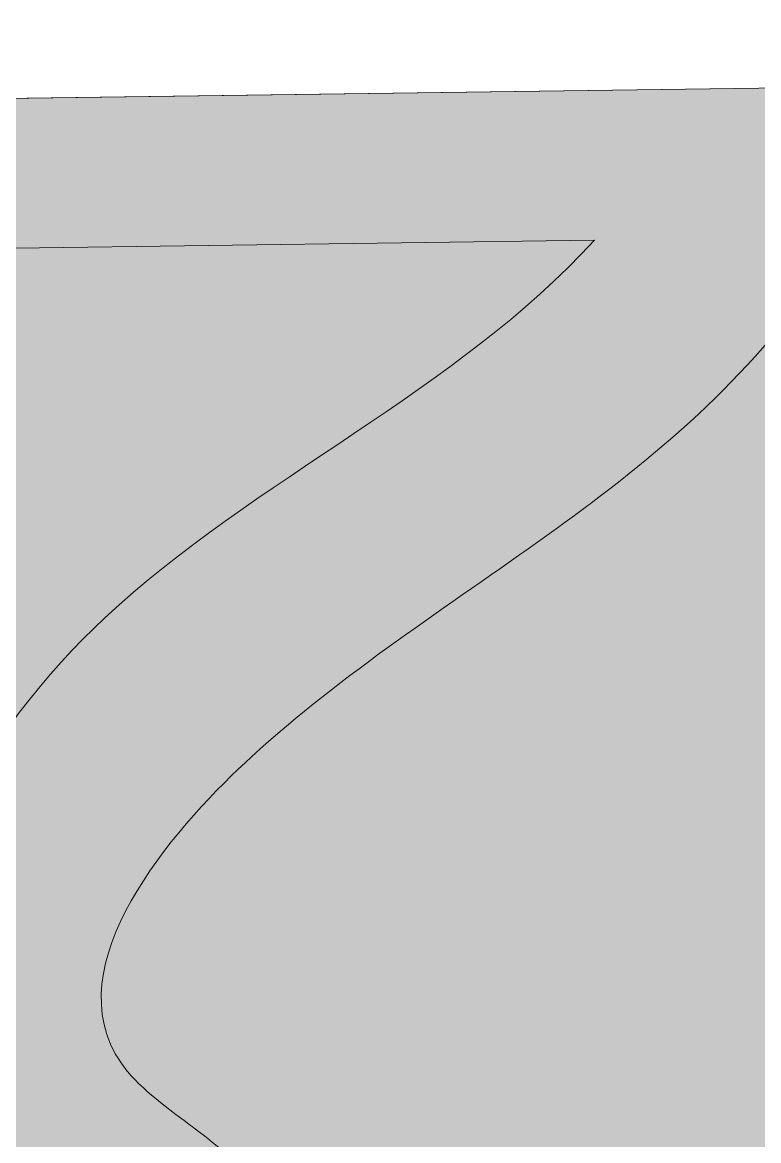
# Model space of a CAD drawing. Header units: millimetres. Extents: x 29 to 222, y -125 to -17.
# Drawn here: x 129.378 to 131.112, y -114.049 to -111.414 of the extents above; entities that cross this region are included whole.
import ezdxf

# ---------------------------------------------------------------- set-up
doc = ezdxf.new("R2010")
doc.units = ezdxf.units.MM
doc.header["$MEASUREMENT"] = 0
doc.layers.add('e_0', color=7, linetype='Continuous')
doc.layers.add('Layer 4', color=7, linetype='Continuous')

msp = doc.modelspace()

# ---------------------------------------------------------------- hatches: boundary and pattern name
at = {"layer": 'Layer 4'}
h = msp.add_hatch(color=1, dxfattribs=at)
h.dxf.hatch_style = 2
edge = h.paths.add_edge_path()
edge.add_spline(control_points=[(101.3371, -124.8291), (101.3371, -124.8291), (155.4734, -124.8291), (155.4734, -124.8291), (155.4734, -124.8291), (155.4734, -122.859), (155.4734, -122.859), (155.4734, -117.1633), (151.1264, -112.4093), (145.4534, -111.901), (145.4534, -111.901), (140.6861, -111.4738), (140.6861, -111.4738), (140.0604, -111.4177), (139.4311, -111.4141), (138.8048, -111.4629), (138.8048, -111.4629), (129.3359, -111.5934), (129.3359, -111.5934), (129.3359, -111.5934), (122.0788, -112.7666), (122.0788, -112.7666), (121.8034, -112.7881), (121.5272, -112.7989), (121.251, -112.7989), (121.251, -112.7989), (117.3525, -112.2222), (117.3525, -112.2222), (116.0607, -112.0311), (114.7501, -112.0011), (113.4508, -112.1327), (113.4508, -112.1327), (113.2429, -112.1538), (113.2429, -112.1538), (106.5988, -112.1538), (101.3371, -118.185), (101.3371, -124.8291), (101.3371, -124.8291), (101.3371, -124.8291), (101.3371, -124.8291)], knot_values=[0, 0, 0, 0, 1, 1, 1, 2, 2, 2, 3, 3, 3, 4, 4, 4, 5, 5, 5, 6, 6, 6, 7, 7, 7, 8, 8, 8, 9, 9, 9, 10, 10, 10, 11, 11, 11, 12, 12, 12, 13, 13, 13, 13], degree=3, periodic=1)

# ---------------------------------------------------------------- linework, layer by layer
at = {"layer": 'e_0', "lineweight": 0}
for points, knots in [([(101.3328, -124.8291), (101.3328, -124.8291), (155.4691, -124.8291), (155.4691, -124.8291), (155.4691, -124.8291), (155.4691, -122.859), (155.4691, -122.859), (155.4691, -117.1633), (151.1221, -112.4093), (145.4491, -111.901), (145.4491, -111.901), (140.6818, -111.4738), (140.6818, -111.4738), (140.3473, -111.4438), (140.0117, -111.4288), (139.6762, -111.4288), (139.384, -111.4288), (139.0921, -111.4402), (138.8006, -111.4629), (138.8006, -111.4629), (129.3316, -111.5934), (129.3316, -111.5934), (129.3316, -111.5934), (122.0745, -112.7666), (122.0745, -112.7666), (121.7991, -112.7881), (121.523, -112.7988), (121.2468, -112.7988), (121.2468, -112.7988), (117.3483, -112.2222), (117.3483, -112.2222), (116.5829, -112.109), (115.8107, -112.0523), (115.0384, -112.0523), (114.5071, -112.0523), (113.976, -112.0791), (113.4466, -112.1327), (113.4466, -112.1327), (113.2386, -112.1538), (113.2386, -112.1538), (106.5945, -112.1538), (101.3328, -118.185), (101.3328, -124.8291)], [0, 0, 0, 0, 1, 1, 1, 2, 2, 2, 3, 3, 3, 4, 4, 4, 5, 5, 5, 6, 6, 6, 7, 7, 7, 8, 8, 8, 9, 9, 9, 10, 10, 10, 11, 11, 11, 12, 12, 12, 13, 13, 13, 14, 14, 14, 14]), ([(136.5505, -111.8467), (136.3531, -112.4917), (135.7695, -112.8112), (135.2265, -113.137), (134.9715, -113.2901), (134.7088, -113.4523), (134.4884, -113.6535), (134.2774, -113.8462), (134.1207, -114.094), (133.9891, -114.3452), (133.8644, -114.5829), (133.7581, -114.8359), (133.6313, -115.0752), (133.2245, -114.6721), (132.6839, -114.518), (132.1136, -114.5071), (131.8123, -114.5013), (131.5098, -114.533), (131.2217, -114.6273), (131.0279, -114.6907), (130.8853, -114.7362), (130.6809, -114.6869), (130.5239, -114.649), (130.3543, -114.6008), (130.2137, -114.52), (130.0519, -114.4269), (130.0145, -114.284), (129.9114, -114.1405), (129.8288, -114.0254), (129.6632, -113.9629), (129.597, -113.8444), (129.4652, -113.6081), (129.7586, -113.2904), (129.9182, -113.1445), (130.3501, -112.7496), (130.8988, -112.5219), (131.2415, -112.0284), (131.2675, -111.9908), (131.2789, -111.9543), (131.282, -111.9193), (131.282, -111.9193), (136.5505, -111.8467), (136.5505, -111.8467)], [0, 0, 0, 0, 1, 1, 1, 2, 2, 2, 3, 3, 3, 4, 4, 4, 5, 5, 5, 6, 6, 6, 7, 7, 7, 8, 8, 8, 9, 9, 9, 10, 10, 10, 11, 11, 11, 12, 12, 12, 13, 13, 13, 14, 14, 14, 14]), ([(130.7255, -111.927), (130.3999, -112.2851), (129.9255, -112.4883), (129.5724, -112.8174), (129.2955, -113.0753), (129.0261, -113.5065), (129.1205, -113.8951), (128.7839, -114.1307), (128.3379, -114.0437), (127.9379, -114.0336), (127.7166, -114.028), (127.4803, -114.0297), (127.2731, -114.1149), (127.171, -114.1569), (127.0782, -114.2139), (126.9952, -114.2872), (126.9086, -114.3636), (126.843, -114.4737), (126.7392, -114.5295), (126.5294, -114.6424), (126.194, -114.583), (125.9669, -114.5721), (125.7424, -114.5614), (125.5184, -114.5531), (125.2947, -114.581), (124.8633, -114.6348), (124.4867, -114.8732), (124.2843, -115.2623), (124.1807, -115.4617), (124.1273, -115.6641), (124.1117, -115.8655), (124.0973, -115.8614), (124.0834, -115.8577), (124.0684, -115.853), (123.9704, -115.7969), (123.8866, -115.7012), (123.8109, -115.6295), (123.6759, -115.5015), (123.5307, -115.383), (123.3726, -115.2844), (123.0483, -115.0819), (122.7062, -114.9875), (122.3369, -114.9082), (122.1568, -114.8695), (122.0073, -114.8103), (121.8883, -114.6654), (121.7832, -114.5374), (121.7156, -114.3802), (121.673, -114.2214), (121.5788, -113.87), (121.5522, -113.4914), (121.4421, -113.144), (121.6623, -113.1401), (121.8833, -113.1354), (122.102, -113.1183), (122.102, -113.1183), (122.1165, -113.1172), (122.1165, -113.1172), (122.1165, -113.1172), (122.1309, -113.1149), (122.1309, -113.1149), (122.1309, -113.1149), (129.3624, -111.9458), (129.3624, -111.9458), (129.3624, -111.9458), (130.7255, -111.927), (130.7255, -111.927)], [0, 0, 0, 0, 1, 1, 1, 2, 2, 2, 3, 3, 3, 4, 4, 4, 5, 5, 5, 6, 6, 6, 7, 7, 7, 8, 8, 8, 9, 9, 9, 10, 10, 10, 11, 11, 11, 12, 12, 12, 13, 13, 13, 14, 14, 14, 15, 15, 15, 16, 16, 16, 17, 17, 17, 18, 18, 18, 19, 19, 19, 20, 20, 20, 21, 21, 21, 22, 22, 22, 22])]:
    msp.add_open_spline(points, degree=3, knots=knots, dxfattribs=at)
at = {"layer": 'Layer 4', "lineweight": 0}
msp.add_open_spline([(101.3371, -124.8291), (101.3371, -124.8291), (155.4734, -124.8291), (155.4734, -124.8291), (155.4734, -124.8291), (155.4734, -122.859), (155.4734, -122.859), (155.4734, -117.1633), (151.1264, -112.4093), (145.4534, -111.901), (145.4534, -111.901), (140.6861, -111.4738), (140.6861, -111.4738), (140.0604, -111.4177), (139.4311, -111.4141), (138.8048, -111.4629), (138.8048, -111.4629), (129.3359, -111.5934), (129.3359, -111.5934), (129.3359, -111.5934), (122.0788, -112.7666), (122.0788, -112.7666), (121.8034, -112.7881), (121.5272, -112.7989), (121.251, -112.7989), (121.251, -112.7989), (117.3525, -112.2222), (117.3525, -112.2222), (116.0607, -112.0311), (114.7501, -112.0011), (113.4508, -112.1327), (113.4508, -112.1327), (113.2429, -112.1538), (113.2429, -112.1538), (106.5988, -112.1538), (101.3371, -118.185), (101.3371, -124.8291), (101.3371, -124.8291), (101.3371, -124.8291), (101.3371, -124.8291)], degree=3, knots=[0, 0, 0, 0, 1, 1, 1, 2, 2, 2, 3, 3, 3, 4, 4, 4, 5, 5, 5, 6, 6, 6, 7, 7, 7, 8, 8, 8, 9, 9, 9, 10, 10, 10, 11, 11, 11, 12, 12, 12, 13, 13, 13, 13], dxfattribs=at)

doc.saveas('drawing.dxf')
